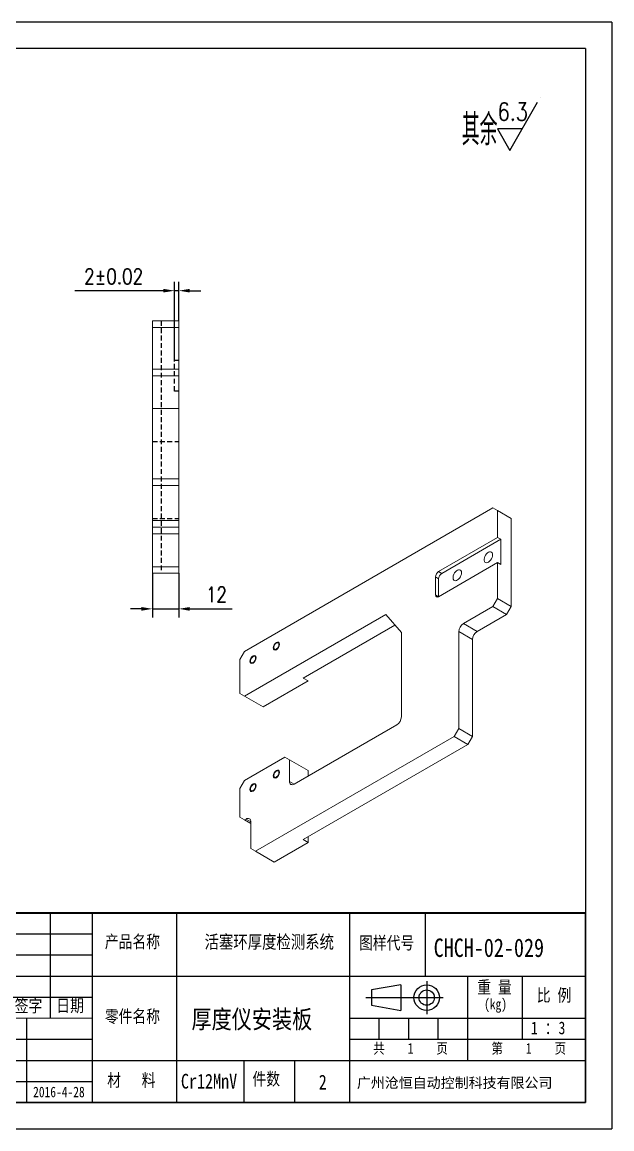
# Model space of a CAD drawing. Header units: millimetres. Extents: x 3708 to 4421, y 118 to 622.
# Drawn here: x 4152 to 4421, y 118 to 622 of the extents above; entities that cross this region are included whole.
import ezdxf

# ---------------------------------------------------------------- set-up
doc = ezdxf.new("R2010")
doc.units = ezdxf.units.MM
doc.header["$LTSCALE"] = 15
doc.linetypes.add('DASHED', pattern=[0.75, 0.5, -0.25])
for name, color, linetype, lineweight in [('1轮廓实线层', 7, 'Continuous', 35), ('2细线层', 4, 'Continuous', 25), ('4虚线层', 6, 'DASHED', 25), ('6文字层', 3, 'Continuous', 25), ('8符号标注层', 31, 'Continuous', 25), ('粗实线', 7, 'Continuous', 40), ('细实线', 9, 'Continuous', 20)]:
    doc.layers.add(name, color=color, linetype=linetype, lineweight=lineweight)
doc.layers.add('图框层', color=7, linetype='Continuous')
doc.styles.add('PC_TEXTSTYLE', font='isocp.shx', dxfattribs={"width": 0.8, "bigfont": 'hzfs.shx'})
doc.styles.add('TH_GBDIM', font='romans.shx', dxfattribs={"width": 0.8, "bigfont": 'gbcbig.shx'})
doc.styles.add('华文行楷', font='STXINGKA.TTF')
doc.styles.add('样式 1', font='', dxfattribs={"width": 0.8})
doc.styles.get('样式 1').set_extended_font_data('SimSun')
doc.dimstyles.new('TH_GBDIM', dxfattribs={"dimscale": 2, "dimtxt": 3.5, "dimasz": 2.5, "dimexe": 2, "dimexo": 0, "dimgap": 1.5, "dimtad": 1, "dimdec": 1, "dimdsep": 46, "dimtxsty": 'TH_GBDIM', "dimcen": 2.5, "dimclrd": 130, "dimclre": 130, "dimclrt": 3, "dimadec": 0, "dimazin": 0, "dimtfac": 0.714286, "dimtdec": 1, "dimtmove": 0, "dimatfit": 3, "dimfxl": 1, "dimtzin": 0, "dimlwd": -1, "dimlwe": -1, "dimarcsym": 0})

# ---------------------------------------------------------------- blocks, each defined once
blk = doc.blocks.new('*D35')
at = {"layer": '2细线层', "color": 130, "transparency": 16777216}
for p, q in [((4216.81, 499.31), (4176.48, 499.31)), ((4221.81, 467.6), (4221.81, 503.31)), ((4223.81, 499.31), (4221.81, 499.31)), ((4223.81, 485.6), (4223.81, 503.31)), ((4228.81, 499.31), (4233.81, 499.31))]:
    blk.add_line(p, q, dxfattribs=at)
for points in [[(4216.81, 500.14), (4216.81, 498.48), (4221.81, 499.31)], [(4228.81, 500.14), (4228.81, 498.48), (4223.81, 499.31)]]:
    blk.add_solid(points, dxfattribs=at)
at = {"layer": 'Defpoints', "color": 0, "transparency": 16777216}
for p in [(4221.81, 499.31), (4223.81, 485.6), (4221.81, 467.6)]:
    blk.add_point(p, dxfattribs=at)
at = {"layer": '2细线层', "color": 3, "transparency": 16777216, "insert": (4194.14, 505.81), "char_height": 7, "attachment_point": 5, "style": 'TH_GBDIM'}
blk.add_mtext('2%%P0.02', dxfattribs=at)
blk = doc.blocks.new('*D36')
at = {"layer": '2细线层', "color": 130, "transparency": 16777216}
for p, q in [((4211.81, 370.6), (4211.81, 350.41)), ((4223.81, 370.6), (4223.81, 350.41)), ((4206.81, 354.41), (4201.81, 354.41)), ((4211.81, 354.41), (4223.81, 354.41)), ((4228.81, 354.41), (4248.08, 354.41))]:
    blk.add_line(p, q, dxfattribs=at)
for points in [[(4206.81, 355.24), (4206.81, 353.57), (4211.81, 354.41)], [(4228.81, 355.24), (4228.81, 353.57), (4223.81, 354.41)]]:
    blk.add_solid(points, dxfattribs=at)
at = {"layer": 'Defpoints', "color": 0, "transparency": 16777216}
for p in [(4211.81, 370.6), (4223.81, 370.6), (4223.81, 354.41)]:
    blk.add_point(p, dxfattribs=at)
at = {"layer": '2细线层', "color": 3, "transparency": 16777216, "insert": (4240.94, 360.91), "char_height": 7, "attachment_point": 5, "style": 'TH_GBDIM'}
blk.add_mtext('12', dxfattribs=at)

msp = doc.modelspace()

# ---------------------------------------------------------------- linework, layer by layer
at = {"color": 7, "linetype": 'Continuous', "lineweight": 15, "ltscale": 5}
for p, q in [((4211.81, 485.6), (4223.81, 485.6)), ((4211.81, 482.6), (4211.81, 485.6)), ((4223.81, 485.6), (4223.81, 482.6)), ((4223.81, 482.6), (4211.81, 482.6)), ((4211.81, 482.6), (4211.81, 463.6)), ((4223.81, 482.6), (4223.81, 463.6)), ((4211.81, 463.6), (4223.81, 463.6)), ((4211.81, 460.6), (4211.81, 463.6)), ((4223.81, 460.6), (4211.81, 460.6)), ((4211.81, 460.6), (4211.81, 445.6)), ((4223.81, 463.6), (4223.81, 460.6)), ((4223.81, 460.6), (4223.81, 445.6)), ((4211.81, 445.6), (4223.81, 445.6)), ((4211.81, 445.6), (4211.81, 413.6)), ((4223.81, 445.6), (4223.81, 413.6)), ((4211.81, 413.6), (4223.81, 413.6)), ((4211.81, 410.6), (4211.81, 413.6)), ((4223.81, 413.6), (4223.81, 410.6)), ((4223.81, 410.6), (4211.81, 410.6)), ((4211.81, 410.6), (4211.81, 394.6)), ((4223.81, 410.6), (4223.81, 394.6)), ((4366.88, 400.37), (4253.74, 335.05)), ((4369, 399.14), (4366.88, 400.37)), ((4369, 386.89), (4369, 399.14)), ((4375.23, 395.54), (4369, 399.14)), ((4211.81, 394.6), (4223.81, 394.6)), ((4211.81, 391.6), (4211.81, 394.6)), ((4223.81, 394.6), (4223.81, 391.6)), ((4375.23, 355.53), (4375.23, 395.54)), ((4223.81, 391.6), (4211.81, 391.6)), ((4211.81, 388.6), (4211.81, 391.6)), ((4223.81, 388.6), (4211.81, 388.6)), ((4211.81, 388.6), (4211.81, 373.6)), ((4223.81, 391.6), (4223.81, 388.6)), ((4223.81, 388.6), (4223.81, 373.6)), ((4369, 386.89), (4342.13, 371.38)), ((4370.41, 386.08), (4343.54, 370.56)), ((4370.41, 386.08), (4369, 386.89)), ((4370.41, 374.64), (4370.41, 386.08)), ((4211.81, 373.6), (4223.81, 373.6)), ((4211.81, 370.6), (4211.81, 373.6)), ((4223.81, 373.6), (4223.81, 370.6)), ((4342.13, 359.95), (4369, 375.46)), ((4369, 359.13), (4369, 375.46)), ((4370.41, 374.64), (4369, 375.46)), ((4223.81, 370.6), (4211.81, 370.6)), ((4340.71, 368.93), (4340.71, 360.77)), ((4342.13, 368.12), (4340.71, 368.93)), ((4342.13, 371.38), (4343.54, 370.56)), ((4342.13, 368.12), (4342.13, 359.95)), ((4340.71, 360.77), (4342.13, 359.95)), ((4366.88, 355.46), (4369, 359.13)), ((4369, 359.13), (4375.23, 355.53)), ((4366.88, 355.46), (4353.44, 347.7)), ((4373.11, 351.86), (4366.88, 355.46)), ((4375.23, 355.53), (4373.11, 351.86)), ((4253.74, 314.64), (4318.09, 351.79)), ((4318.09, 351.79), (4325.16, 343.62)), ((4359.68, 344.1), (4373.11, 351.86)), ((4280.48, 322.88), (4322.24, 346.99)), ((4325.16, 343.62), (4325.16, 305.24)), ((4351.32, 344.03), (4351.32, 299.93)), ((4357.55, 340.43), (4351.32, 344.03)), ((4353.44, 347.7), (4359.68, 344.1)), ((4357.55, 296.33), (4357.55, 340.43)), ((4253.74, 335.05), (4251.62, 331.38)), ((4251.62, 331.38), (4251.62, 315.86)), ((4282.73, 321.58), (4280.48, 322.88)), ((4262.23, 309.74), (4282.73, 321.58)), ((4251.62, 315.86), (4253.74, 314.64)), ((4253.74, 314.64), (4262.23, 309.74)), ((4323.04, 301.57), (4276.37, 274.63)), ((4349.2, 296.26), (4351.32, 299.93)), ((4351.32, 299.93), (4357.55, 296.33)), ((4258.69, 244.01), (4349.2, 296.26)), ((4280.48, 249.39), (4355.43, 292.66)), ((4355.43, 292.66), (4349.2, 296.26)), ((4357.55, 296.33), (4355.43, 292.66)), ((4253.74, 276.26), (4272.12, 286.88)), ((4274.25, 285.65), (4272.12, 286.88)), ((4272.12, 286.88), (4280.61, 281.98)), ((4274.25, 285.65), (4274.25, 275.85)), ((4282.73, 280.75), (4274.25, 285.65)), ((4280.61, 281.98), (4282.73, 280.75)), ((4282.73, 280.75), (4282.73, 278.3)), ((4253.74, 276.26), (4251.62, 272.59)), ((4251.62, 272.59), (4251.62, 259.52)), ((4251.62, 259.52), (4253.74, 258.3)), ((4253.74, 258.3), (4254.45, 258.71)), ((4253.74, 258.3), (4256.57, 256.67)), ((4256.57, 257.48), (4256.57, 245.23)), ((4267.18, 239.11), (4282.73, 248.09)), ((4282.73, 248.09), (4280.48, 249.39)), ((4282.73, 250.69), (4282.73, 248.09)), ((4256.57, 245.23), (4258.69, 244.01)), ((4258.69, 244.01), (4267.18, 239.11))]:
    msp.add_line(p, q, dxfattribs=at)
at = {"color": 8, "linetype": 'Continuous', "lineweight": 15, "ltscale": 5}
for p, q in [((4274.25, 275.85), (4276.37, 274.63)), ((4256.57, 257.48), (4254.45, 258.71))]:
    msp.add_line(p, q, dxfattribs=at)
for p, q in [((4324.95, 183.17), (4311.54, 180.85)), ((4324.95, 183.17), (4324.95, 171.56)), ((4336.69, 184.89), (4336.69, 169.84)), ((4309.05, 177.37), (4344.21, 177.37)), ((4311.54, 180.85), (4311.54, 173.88)), ((4311.54, 173.88), (4324.95, 171.56))]:
    msp.add_line(p, q)
at = {"color": 7, "linetype": 'Continuous', "lineweight": 15, "ltscale": 5, "flags": 128}
for points in [[(4366.7, 379.03), (4366.64, 379.56), (4366.46, 379.98), (4366.17, 380.27), (4365.8, 380.41), (4365.36, 380.39), (4364.88, 380.22), (4364.39, 379.91), (4363.93, 379.47), (4363.52, 378.93), (4363.18, 378.32), (4362.95, 377.69), (4362.83, 377.08), (4362.83, 376.52), (4362.95, 376.04), (4363.18, 375.68), (4363.52, 375.47), (4363.93, 375.4), (4364.39, 375.5), (4364.88, 375.74), (4365.36, 376.12), (4365.8, 376.62), (4366.17, 377.19), (4366.46, 377.81), (4366.64, 378.44), (4366.7, 379.03)], [(4352.56, 370.87), (4352.5, 371.39), (4352.32, 371.81), (4352.03, 372.1), (4351.66, 372.24), (4351.21, 372.23), (4350.74, 372.06), (4350.25, 371.74), (4349.79, 371.3), (4349.37, 370.76), (4349.04, 370.16), (4348.81, 369.53), (4348.68, 368.92), (4348.68, 368.35), (4348.81, 367.88), (4349.04, 367.52), (4349.37, 367.3), (4349.79, 367.24), (4350.25, 367.33), (4350.74, 367.58), (4351.21, 367.96), (4351.66, 368.45), (4352.03, 369.03), (4352.32, 369.65), (4352.5, 370.28), (4352.56, 370.87)], [(4269.4, 338.13), (4269.34, 338.54), (4269.16, 338.82), (4268.87, 338.96), (4268.52, 338.93), (4268.14, 338.75), (4267.77, 338.42), (4267.45, 338), (4267.21, 337.51), (4267.08, 337.02), (4267.08, 336.57), (4267.21, 336.23), (4267.45, 336.01), (4267.77, 335.96), (4268.14, 336.06), (4268.52, 336.32), (4268.87, 336.7), (4269.16, 337.16), (4269.34, 337.66), (4269.4, 338.13)], [(4258.8, 332.01), (4258.73, 332.41), (4258.55, 332.7), (4258.27, 332.83), (4257.92, 332.81), (4257.53, 332.62), (4257.16, 332.3), (4256.84, 331.87), (4256.6, 331.39), (4256.48, 330.9), (4256.48, 330.45), (4256.6, 330.1), (4256.84, 329.89), (4257.16, 329.83), (4257.53, 329.94), (4257.92, 330.2), (4258.27, 330.58), (4258.55, 331.04), (4258.73, 331.54), (4258.8, 332.01)], [(4269.4, 279.83), (4269.34, 280.23), (4269.16, 280.52), (4268.87, 280.66), (4268.52, 280.63), (4268.14, 280.45), (4267.77, 280.12), (4267.45, 279.69), (4267.21, 279.21), (4267.08, 278.72), (4267.08, 278.27), (4267.21, 277.93), (4267.45, 277.71), (4267.77, 277.66), (4268.14, 277.76), (4268.52, 278.02), (4268.87, 278.4), (4269.16, 278.86), (4269.34, 279.36), (4269.4, 279.83)], [(4258.8, 273.71), (4258.73, 274.11), (4258.55, 274.4), (4258.27, 274.53), (4257.92, 274.51), (4257.53, 274.32), (4257.16, 274), (4256.84, 273.57), (4256.6, 273.09), (4256.48, 272.59), (4256.48, 272.15), (4256.6, 271.8), (4256.84, 271.59), (4257.16, 271.53), (4257.53, 271.64), (4257.92, 271.9), (4258.27, 272.28), (4258.55, 272.74), (4258.73, 273.24), (4258.8, 273.71)]]:
    msp.add_lwpolyline(points, dxfattribs=at)
at = {"color": 7, "linetype": 'Continuous', "lineweight": 0, "ltscale": 5, "flags": 128}
for points in [[(4268.24, 335.83), (4267.69, 335.64), (4267.24, 335.73), (4266.93, 336.08), (4266.82, 336.64), (4266.93, 337.33), (4267.24, 338.04), (4267.69, 338.66), (4268.24, 339.09), (4268.78, 339.28), (4269.24, 339.19), (4269.54, 338.84), (4269.65, 338.28), (4269.54, 337.59), (4269.24, 336.88), (4268.78, 336.26), (4268.24, 335.83)], [(4257.63, 329.7), (4257.09, 329.52), (4256.63, 329.61), (4256.32, 329.96), (4256.21, 330.52), (4256.32, 331.21), (4256.63, 331.92), (4257.09, 332.53), (4257.63, 332.97), (4258.17, 333.16), (4258.63, 333.07), (4258.94, 332.72), (4259.04, 332.15), (4258.94, 331.47), (4258.63, 330.76), (4258.17, 330.14), (4257.63, 329.7)], [(4268.24, 277.53), (4267.69, 277.34), (4267.24, 277.43), (4266.93, 277.78), (4266.82, 278.34), (4266.93, 279.03), (4267.24, 279.74), (4267.69, 280.36), (4268.24, 280.79), (4268.78, 280.98), (4269.24, 280.89), (4269.54, 280.54), (4269.65, 279.98), (4269.54, 279.29), (4269.24, 278.58), (4268.78, 277.96), (4268.24, 277.53)], [(4257.63, 271.4), (4257.09, 271.22), (4256.63, 271.3), (4256.32, 271.66), (4256.21, 272.22), (4256.32, 272.91), (4256.63, 273.61), (4257.09, 274.23), (4257.63, 274.67), (4258.17, 274.86), (4258.63, 274.77), (4258.94, 274.42), (4259.04, 273.85), (4258.94, 273.17), (4258.63, 272.46), (4258.17, 271.84), (4257.63, 271.4)]]:
    msp.add_lwpolyline(points, dxfattribs=at)
for radius in [5.8, 3.48]:
    msp.add_circle((4336.69, 177.37), radius)
at = {"color": 7, "linetype": 'Continuous', "lineweight": 15, "ltscale": 25}
for centre, radius, start, end in [((4343.78, 368.79), 3.07, 122.6055, 177.3945), ((4345.2, 367.98), 3.07, 122.6055, 177.3945), ((4341.58, 360.63), 0.873, 170.786, 309.2033), ((4355.93, 343.82), 4.61, 122.6055, 177.3945), ((4362.16, 340.22), 4.61, 122.6055, 177.3945), ((4275.54, 275.64), 1.31, 170.786, 309.2033), ((4255.28, 257.69), 1.31, 350.786, 129.2033)]:
    msp.add_arc(centre, radius, start, end, dxfattribs=at)
at = {"color": 7, "linetype": 'Continuous', "lineweight": 15, "ltscale": 5}
msp.add_arc((4320.55, 305.45), 4.61, 302.6055, 357.3945, dxfattribs=at)
at = {"layer": '1轮廓实线层'}
msp.add_line((4063.42, 129.61), (4409.02, 129.61), dxfattribs=at)
at = {"layer": '2细线层'}
for p, q in [((4421.02, 621.61), (3708.22, 621.61)), ((4421.02, 621.61), (4421.02, 117.61)), ((4165.18, 216.01), (4165.18, 168.01)), ((4184.38, 216.01), (4184.38, 129.61)), ((4222.78, 216.01), (4222.78, 129.61)), ((4301.5, 216.01), (4301.5, 129.61)), ((4336.06, 216.01), (4336.06, 187.21)), ((4063.42, 206.41), (4184.38, 206.41)), ((4063.42, 196.81), (4184.38, 196.81)), ((4063.42, 187.21), (4409.02, 187.21)), ((4355.26, 187.21), (4355.26, 148.81)), ((4380.22, 187.21), (4380.22, 158.41)), ((4063.42, 177.61), (4184.38, 177.61)), ((4154.52, 167.76), (4154.52, 129.36)), ((4301.5, 168.01), (4409.02, 168.01)), ((4314.94, 168.01), (4314.94, 158.41)), ((4328.38, 168.01), (4328.38, 158.41)), ((4341.82, 168.01), (4341.82, 158.41)), ((4063.42, 158.41), (4184.38, 158.41)), ((4301.5, 158.41), (4409.02, 158.41)), ((4063.42, 148.81), (4409.02, 148.81)), ((4253.5, 148.81), (4253.5, 129.61)), ((4276.54, 148.81), (4276.54, 129.61)), ((4063.42, 139.21), (4184.38, 139.21)), ((3708.22, 117.61), (4421.02, 117.61))]:
    msp.add_line(p, q, dxfattribs=at)
at = {"layer": '4虚线层', "ltscale": 0.3}
for p, q in [((4215.81, 485.6), (4215.81, 370.6)), ((4221.81, 453.6), (4221.81, 467.6)), ((4221.81, 467.6), (4223.81, 467.6)), ((4223.81, 453.6), (4221.81, 453.6)), ((4211.81, 430.6), (4223.81, 430.6)), ((4211.81, 395.6), (4223.81, 395.6))]:
    msp.add_line(p, q, dxfattribs=at)
at = {"layer": '8符号标注层', "color": 3}
for points in [[(4374.61, 563.09), (4387.19, 585.09)], [(4380.33, 573.09), (4368.9, 573.09)], [(4368.9, 573.09), (4374.61, 563.09)]]:
    msp.add_lwpolyline(points, dxfattribs=at)
at = {"layer": '8符号标注层', "color": 41}
msp.add_lwpolyline([(4388.37, 587.16), (4388.37, 587.16)], dxfattribs=at)
at = {"layer": '图框层'}
for p, q in [((4409.02, 609.61), (3768.22, 609.61)), ((4409.02, 609.61), (4409.02, 129.61)), ((4409.02, 129.61), (4409.02, 216.01)), ((3768.22, 129.61), (4409.02, 129.61))]:
    msp.add_line(p, q, dxfattribs=at)
at = {"layer": '粗实线'}
msp.add_line((4063.42, 216.01), (4409.02, 216.01), dxfattribs=at)
at = {"layer": '细实线'}
msp.add_line((4063.42, 168.01), (4184.38, 168.01), dxfattribs=at)

# ---------------------------------------------------------------- texts
at = {"layer": '6文字层', "style": '华文行楷'}
msp.add_text('广州沧恒自动控制科技有限公司', height=4.6635, dxfattribs=at).set_placement((4304.9, 136.25))
at = {"layer": '8符号标注层', "color": 3, "attachment_point": 1, "style": 'PC_TEXTSTYLE'}
for s, insert, char_height, width in [('\\Fromans.shx,gbcbig.shx;\\W0.8000000000;\\T1.0000000000;\\o\\l6.3', (4369, 584.87), 8.064, 20.5824), ('\\Fromans.shx,gbcbig.shx;\\W0.8000000000;\\T1.0000000000;\\o\\l其余', (4352.67, 579.62), 14.112, 26.7298)]:
    msp.add_mtext(s, dxfattribs=dict(at, insert=insert, char_height=char_height, width=width))
at = {"layer": '细实线', "attachment_point": 1, "style": '样式 1'}
for s, insert, char_height, width in [('\\pi12.764;{\\C6;活塞环厚度检测系统}', (4222.78, 205.76), 6, 78.72), ('{\\C9;产品名称}', (4190.13, 205.76), 5.76, 63.4606), ('图样代号', (4305.88, 205.2), 5.76, 63.4606), ('{\\C6;CHCH-02-029}', (4339.86, 204.3), 8.4, 72.96), ('重 量', (4359.73, 185.03), 5.76, 63.4606), ('比 例', (4386.85, 181.37), 5.76, 63.4606), ('签字', (4149.08, 176.53), 5.76, 63.4606), ('日期', (4168, 176.65), 5.76, 63.4606), (' (kg)', (4360.23, 176.84), 4.8, 63.4606), ('零件名称', (4190.13, 171.74), 5.76, 63.4606), ('\\pi21.216;{\\C6;厚度仪安装板}', (4208.36, 171.74), 8.4, 78.72), ('1 ：3', (4384.16, 166.47), 5.76, 63.4606), ('共    1    页', (4312.35, 156.68), 4.8, 63.4606), ('第    1    页', (4366.18, 156.68), 4.8, 63.4606), ('材   料', (4191.23, 142.67), 5.76, 63.4606), ('{\\C6; Cr12MnV}', (4221.12, 142.67), 6.72, 30.72), ('件数', (4257.33, 143.21), 5.76, 63.4606), ('\\pi11.002;{\\C6;2}', (4276.54, 142.25), 6.72, 24.96), ('\\pi2.9413;{\\C6;2016-4-28}', (4154.52, 136.83), 4.8, 29.8612)]:
    msp.add_mtext(s, dxfattribs=dict(at, insert=insert, char_height=char_height, width=width))

# ---------------------------------------------------------------- dimensions: what is measured, and where the dimension line sits
at = {"layer": '2细线层'}
dim = msp.add_linear_dim(base=(4221.81, 499.31), p1=(4223.81, 485.6), p2=(4221.81, 467.6), text='<>%%P0.02', dimstyle='TH_GBDIM', dxfattribs=at)
dim.commit()
dim.dimension.update_dxf_attribs({"geometry": '*D35', "text_midpoint": (4194.14, 505.81)})
dim = msp.add_linear_dim(base=(4223.81, 354.41), p1=(4211.81, 370.6), p2=(4223.81, 370.6), dimstyle='TH_GBDIM', dxfattribs=at)
dim.commit()
dim.dimension.update_dxf_attribs({"geometry": '*D36', "text_midpoint": (4240.94, 360.91)})

doc.saveas('drawing.dxf')
